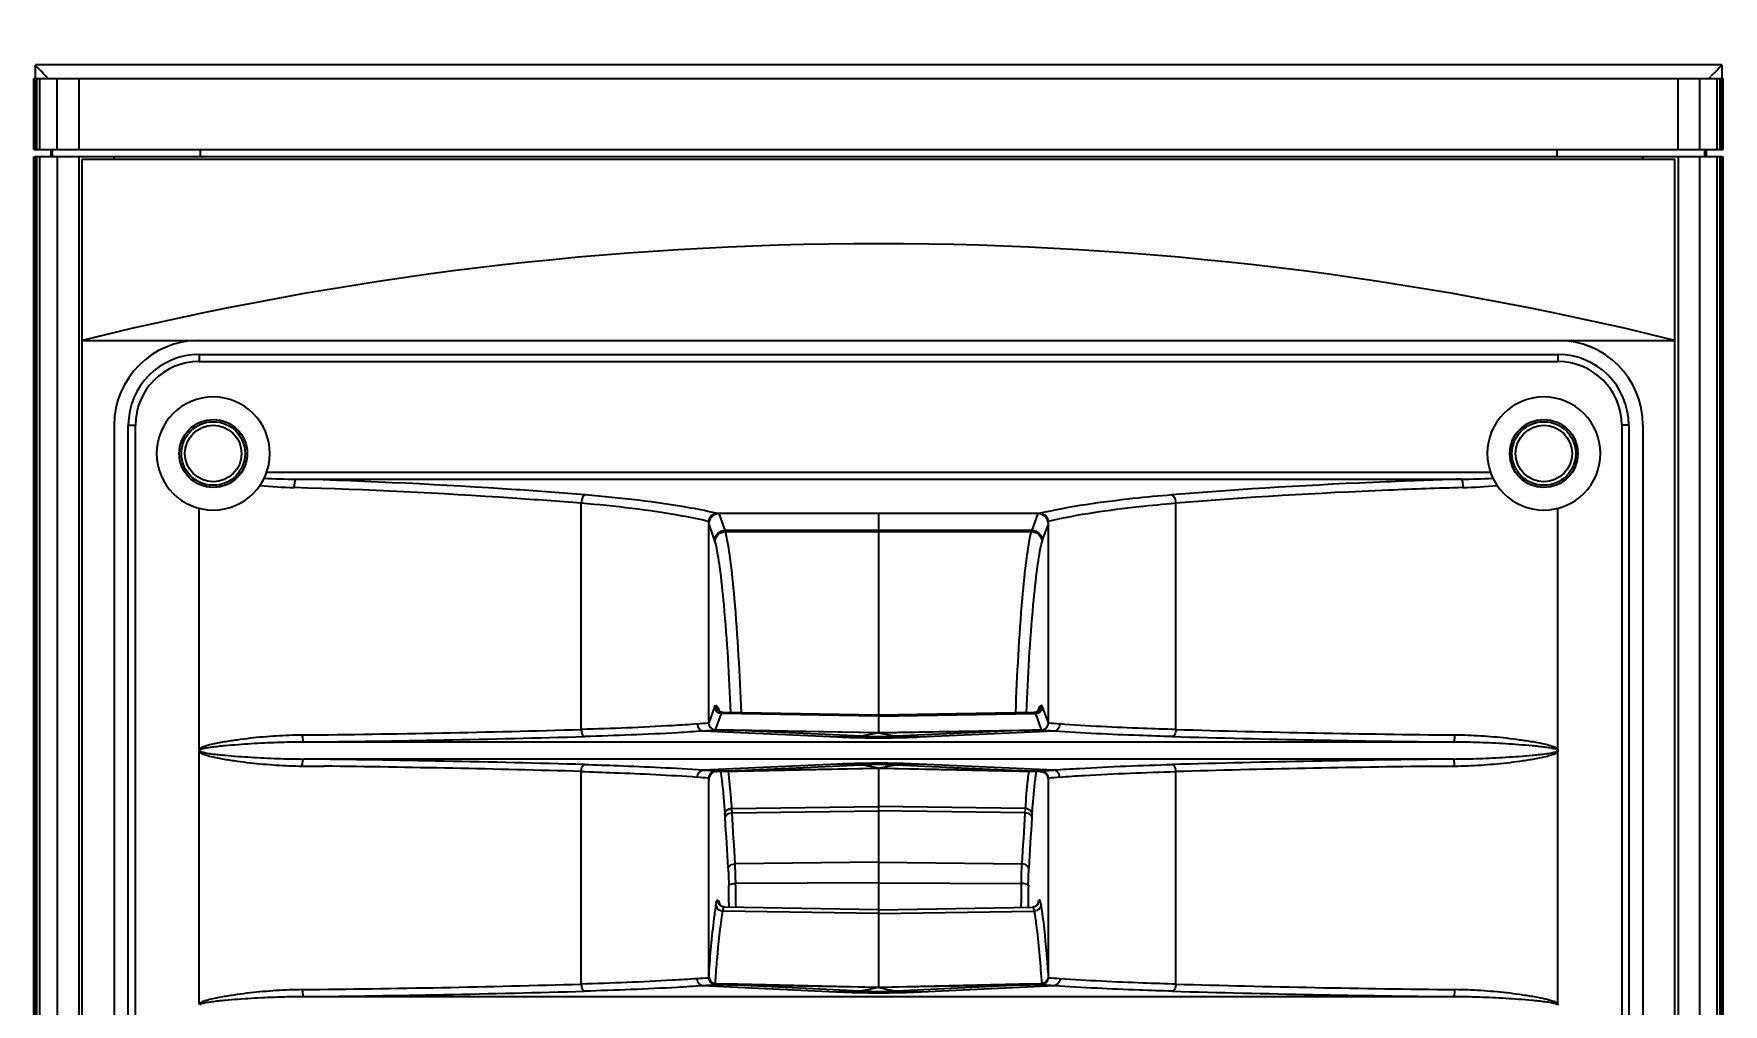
# Model space of a CAD drawing. Header units: millimetres. Extents: x 208114 to 212367, y 170574 to 176275.
# Drawn here: x 208771.5 to 208890.9, y 175372.8 to 175441.4 of the extents above; entities that cross this region are included whole.
import ezdxf

# ---------------------------------------------------------------- set-up
doc = ezdxf.new("R2010")
doc.units = ezdxf.units.MM
doc.header["$LTSCALE"] = 10
doc.header["$PDMODE"] = 3
doc.header["$PDSIZE"] = 10
doc.layers.add('3', color=3, linetype='Continuous')
doc.styles.add('ROMANS', font='romans.shx', dxfattribs={"width": 0.9, "bigfont": 'whgtxt.shx'})
doc.dimstyles.new('아름텍', dxfattribs={"dimscale": 5, "dimtxt": 3, "dimasz": 3, "dimexe": 1, "dimexo": 1, "dimtad": 1, "dimdec": 0, "dimdsep": 46, "dimtxsty": 'ROMANS', "dimcen": 0, "dimclrd": 254, "dimclre": 254, "dimclrt": 9, "dimadec": 0, "dimazin": 0, "dimtfac": 1, "dimtdec": 0, "dimtmove": 0, "dimatfit": 3, "dimfxl": 2, "dimarcsym": 0})

# ---------------------------------------------------------------- blocks, each defined once
blk = doc.blocks.new('*D2')
at = {"layer": '3', "color": 254, "lineweight": -2, "transparency": 16777216}
for p, q in [((208771.67, 175444.19), (208771.67, 175509.84)), ((208890.87, 175444.19), (208890.87, 175509.84)), ((208786.67, 175504.84), (208875.87, 175504.84))]:
    blk.add_line(p, q, dxfattribs=at)
at = {"layer": '3', "color": 254, "transparency": 16777216}
for points in [[(208786.67, 175507.34), (208786.67, 175502.34), (208771.67, 175504.84)], [(208875.87, 175507.34), (208875.87, 175502.34), (208890.87, 175504.84)]]:
    blk.add_solid(points, dxfattribs=at)
at = {"layer": 'Defpoints', "color": 0, "transparency": 16777216}
for p in [(208890.87, 175504.84), (208771.67, 175439.19), (208890.87, 175439.19)]:
    blk.add_point(p, dxfattribs=at)
at = {"layer": '3', "color": 9, "transparency": 16777216, "insert": (208831.27, 175515.47), "char_height": 15, "attachment_point": 5, "style": 'ROMANS'}
blk.add_mtext('119', dxfattribs=at)

msp = doc.modelspace()

# ---------------------------------------------------------------- linework, layer by layer
for p, q in [((208771.67, 175439.19), (208771.61, 175439.15)), ((208771.61, 175439.15), (208771.61, 175438.19)), ((208771.67, 175439.19), (208890.73, 175439.19)), ((208890.79, 175439.15), (208890.73, 175439.19)), ((208890.78, 175439.14), (208890.79, 175439.15)), ((208890.79, 175438.19), (208890.79, 175439.15)), ((208771.52, 175433.19), (208771.52, 175438.19)), ((208771.52, 175438.19), (208890.87, 175438.19)), ((208771.59, 175433.19), (208771.59, 175438.19)), ((208771.73, 175433.19), (208771.73, 175438.19)), ((208771.94, 175433.19), (208771.94, 175438.19)), ((208773.18, 175433.19), (208773.18, 175438.19)), ((208774.72, 175433.19), (208774.72, 175438.19)), ((208887.68, 175433.19), (208887.68, 175438.19)), ((208889.21, 175433.19), (208889.21, 175438.19)), ((208889.85, 175438.19), (208890, 175438.35)), ((208890.45, 175433.19), (208890.45, 175438.19)), ((208890.66, 175433.19), (208890.66, 175438.19)), ((208890.8, 175433.19), (208890.8, 175438.19)), ((208890.87, 175433.19), (208890.87, 175438.19)), ((208771.52, 175433.19), (208890.87, 175433.19)), ((208772.72, 175433.19), (208772.72, 175432.69)), ((208772.83, 175433.19), (208772.83, 175432.69)), ((208783.28, 175433.19), (208783.28, 175432.69)), ((208879.11, 175433.19), (208879.11, 175432.69)), ((208889.56, 175433.19), (208889.56, 175432.69)), ((208889.68, 175432.69), (208889.68, 175433.19)), ((208771.52, 174469.29), (208771.52, 175432.69)), ((208771.59, 174469.29), (208771.59, 175432.69)), ((208771.59, 175432.69), (208890.8, 175432.69)), ((208771.73, 174469.29), (208771.73, 175432.69)), ((208771.94, 174469.29), (208771.94, 175432.69)), ((208773.18, 175432.69), (208773.18, 174469.29)), ((208774.72, 174469.29), (208774.72, 175432.69)), ((208774.95, 175183.29), (208774.95, 175432.49)), ((208774.95, 175432.49), (208887.45, 175432.49)), ((208777.2, 175432.49), (208777.2, 175432.69)), ((208885.2, 175432.49), (208885.2, 175432.69)), ((208887.45, 175183.29), (208887.45, 175432.49)), ((208887.68, 175432.69), (208887.68, 174469.29)), ((208889.21, 174469.29), (208889.21, 175432.69)), ((208890.45, 174469.29), (208890.45, 175432.69)), ((208890.66, 174469.29), (208890.66, 175432.69)), ((208890.8, 174469.29), (208890.8, 175432.69)), ((208890.87, 174469.29), (208890.87, 175432.69)), ((208774.95, 175419.69), (208887.45, 175419.69)), ((208783.2, 175418.69), (208783.2, 175418.19)), ((208783.2, 175418.69), (208879.2, 175418.69)), ((208879.2, 175418.69), (208879.2, 175418.19)), ((208783.2, 175418.19), (208879.2, 175418.19)), ((208777.2, 175413.69), (208777.2, 175202.05)), ((208778.2, 175313.69), (208778.2, 175413.69)), ((208778.2, 175413.69), (208778.7, 175413.69)), ((208778.7, 175313.69), (208778.7, 175413.69)), ((208883.7, 175413.69), (208883.7, 175313.69)), ((208884.2, 175413.69), (208883.7, 175413.69)), ((208884.2, 175413.69), (208884.2, 175313.69)), ((208885.2, 175413.69), (208885.2, 175202.05)), ((208787.97, 175410.37), (208874.42, 175410.37)), ((208790.02, 175409.88), (208872.37, 175409.88)), ((208783.2, 175390.76), (208783.2, 175407.82)), ((208810.2, 175392.18), (208810.2, 175408.17)), ((208852.2, 175392.18), (208852.2, 175408.17)), ((208879.2, 175390.76), (208879.2, 175407.82)), ((208819.2, 175392.62), (208819.2, 175406.89)), ((208819.2, 175406.69), (208819.62, 175405.52)), ((208842.53, 175407.44), (208819.86, 175407.44)), ((208820.37, 175406.26), (208819.94, 175407.44)), ((208831.2, 175407.44), (208831.2, 175391.94)), ((208842.45, 175407.44), (208842.02, 175406.26)), ((208842.77, 175405.52), (208843.2, 175406.69)), ((208843.2, 175392.62), (208843.2, 175406.89)), ((208820.37, 175406.26), (208842.02, 175406.26)), ((208820.39, 175406.18), (208842, 175406.18)), ((208819.61, 175393.79), (208819.2, 175392.65)), ((208820.18, 175393.39), (208820.04, 175393.42)), ((208842.36, 175393.42), (208842.21, 175393.39)), ((208843.2, 175392.65), (208842.78, 175393.79)), ((208819.69, 175392.16), (208820.1, 175393.3)), ((208831.2, 175393.11), (208820.1, 175393.3)), ((208820.18, 175393.39), (208820.18, 175393.39)), ((208831.2, 175393.2), (208820.18, 175393.39)), ((208831.2, 175393.2), (208820.18, 175393.39)), ((208831.2, 175393.2), (208842.21, 175393.39)), ((208842.22, 175393.39), (208831.2, 175393.2)), ((208831.2, 175393.11), (208842.29, 175393.3)), ((208842.21, 175393.39), (208842.22, 175393.39)), ((208842.29, 175393.3), (208842.7, 175392.16)), ((208871.81, 175391.29), (208790.59, 175391.29)), ((208828.32, 175391.63), (208818.8, 175392.07)), ((208831.2, 175391.94), (208819.68, 175392.15)), ((208831.2, 175391.94), (208821.25, 175392.11)), ((208829.99, 175391.71), (208821.25, 175392.11)), ((208831.2, 175391.94), (208829.99, 175391.71)), ((208831.2, 175391.94), (208842.71, 175392.15)), ((208841.14, 175392.11), (208831.2, 175391.94)), ((208831.2, 175391.94), (208832.41, 175391.71)), ((208841.14, 175392.11), (208832.41, 175391.71)), ((208843.6, 175392.07), (208834.07, 175391.63)), ((208783.2, 175372.76), (208783.2, 175390.63)), ((208871.81, 175390.09), (208790.59, 175390.09)), ((208879.2, 175372.76), (208879.2, 175390.63)), ((208790.49, 175389.59), (208791.87, 175389.58)), ((208791.87, 175389.58), (208792.04, 175389.58)), ((208810.2, 175374.18), (208810.2, 175389.21)), ((208818.8, 175389.32), (208828.32, 175389.75)), ((208819.2, 175374.62), (208819.2, 175388.77)), ((208819.2, 175388.67), (208819.2, 175388.6)), ((208819.7, 175389.26), (208819.78, 175389.26)), ((208819.7, 175389.21), (208819.78, 175389.21)), ((208819.78, 175389.21), (208821.25, 175389.24)), ((208821.25, 175389.28), (208829.99, 175389.67)), ((208821.25, 175389.28), (208831.2, 175389.44)), ((208821.25, 175389.24), (208831.2, 175389.44)), ((208831.2, 175389.44), (208829.99, 175389.67)), ((208831.2, 175389.44), (208832.41, 175389.67)), ((208831.2, 175389.44), (208831.2, 175373.94)), ((208831.2, 175389.44), (208841.14, 175389.28)), ((208831.2, 175389.44), (208841.14, 175389.24)), ((208832.41, 175389.67), (208841.14, 175389.28)), ((208834.07, 175389.75), (208843.6, 175389.32)), ((208841.14, 175389.24), (208842.61, 175389.21)), ((208842.61, 175389.21), (208842.7, 175389.21)), ((208843.19, 175388.67), (208843.2, 175388.6)), ((208843.2, 175374.62), (208843.2, 175388.77)), ((208852.2, 175374.18), (208852.2, 175389.21)), ((208870.52, 175389.58), (208870.93, 175389.58)), ((208870.93, 175389.58), (208871.9, 175389.59)), ((208820.84, 175386.6), (208831.2, 175386.73)), ((208820.86, 175386.29), (208831.2, 175386.43)), ((208841.56, 175386.6), (208831.2, 175386.73)), ((208841.54, 175386.29), (208831.2, 175386.43)), ((208831.2, 175382.79), (208821.07, 175382.68)), ((208831.2, 175382.79), (208841.33, 175382.68)), ((208831.2, 175381.34), (208821.11, 175381.3)), ((208831.2, 175381.34), (208841.29, 175381.3)), ((208819.92, 175379.85), (208819.91, 175379.86)), ((208820, 175379.77), (208820, 175379.76)), ((208831.2, 175379.16), (208820.2, 175379.34)), ((208831.2, 175379.44), (208820.31, 175379.63)), ((208831.2, 175379.44), (208842.09, 175379.63)), ((208831.2, 175379.16), (208842.2, 175379.34)), ((208842.4, 175379.77), (208842.4, 175379.76)), ((208819.67, 175374.22), (208819.68, 175374.45)), ((208842.71, 175374.45), (208842.73, 175374.22)), ((208871.81, 175373.29), (208790.59, 175373.29)), ((208828.19, 175373.62), (208818.77, 175374.07)), ((208819.78, 175374.21), (208819.67, 175374.22)), ((208821.24, 175374.18), (208819.78, 175374.21)), ((208831.2, 175373.94), (208821.24, 175374.18)), ((208831.2, 175373.93), (208821.24, 175374.11)), ((208829.93, 175373.69), (208821.24, 175374.11)), ((208831.2, 175373.93), (208829.93, 175373.69)), ((208841.16, 175374.18), (208831.2, 175373.94)), ((208841.16, 175374.11), (208831.2, 175373.93)), ((208831.2, 175373.93), (208832.46, 175373.69)), ((208841.16, 175374.11), (208832.46, 175373.69)), ((208843.62, 175374.07), (208834.21, 175373.62)), ((208842.61, 175374.21), (208841.16, 175374.18)), ((208842.73, 175374.22), (208842.61, 175374.21))]:
    msp.add_line(p, q)
for points in [[(208820.04, 175393.42), (208819.94, 175393.48), (208819.9, 175393.52), (208819.9, 175393.52)], [(208842.47, 175393.45), (208842.48, 175393.48), (208842.5, 175393.52), (208842.5, 175393.52), (208842.46, 175393.48), (208842.36, 175393.42)], [(208783.2, 175390.76), (208783.2, 175390.74), (208783.2, 175390.72), (208783.21, 175390.71), (208783.22, 175390.69)], [(208783.22, 175390.69), (208783.21, 175390.68), (208783.2, 175390.66), (208783.2, 175390.65), (208783.2, 175390.63)], [(208879.2, 175390.76), (208879.2, 175390.74), (208879.19, 175390.72), (208879.18, 175390.71), (208879.17, 175390.69)], [(208879.17, 175390.69), (208879.18, 175390.68), (208879.19, 175390.66), (208879.2, 175390.65), (208879.2, 175390.63)], [(208820.31, 175379.63), (208820.27, 175379.64), (208820.19, 175379.65), (208820.11, 175379.68), (208820.04, 175379.72), (208819.99, 175379.77), (208819.95, 175379.81), (208819.92, 175379.85)], [(208842.36, 175379.72), (208842.29, 175379.68), (208842.21, 175379.65), (208842.13, 175379.64), (208842.09, 175379.63)], [(208842.48, 175379.86), (208842.47, 175379.85), (208842.45, 175379.81), (208842.41, 175379.77), (208842.36, 175379.72)], [(208842.43, 175379.78), (208842.43, 175379.79), (208842.44, 175379.8), (208842.42, 175379.78)], [(208879.2, 175372.76), (208879.2, 175372.74), (208879.19, 175372.72), (208879.18, 175372.71), (208879.17, 175372.69)]]:
    msp.add_lwpolyline(points)
for centre, radius in [((208784.2, 175411.69), 2.4), ((208784.2, 175411.69), 2.25), ((208878.2, 175411.69), 2.4), ((208878.2, 175411.69), 2.25), ((208784.2, 175411.69), 2), ((208878.2, 175411.69), 2)]:
    msp.add_circle(centre, radius)
for centre, radius, start, end in [((208544.74, 175216.02), 318.21, 44.2826, 44.5245), ((209116.11, 175217.53), 316.05, 135.477, 135.6769), ((208783.2, 175413.69), 6, 90, 180), ((208879.2, 175413.69), 6, 0, 90), ((208783.2, 175413.69), 5, 90, 180), ((208879.2, 175413.69), 5, 0, 90), ((208783.2, 175413.69), 4.5, 90, 180), ((208879.2, 175413.69), 4.5, 0, 90), ((208784.2, 175411.69), 4, 90, 270), ((208784.2, 175411.69), 4, 270, 90), ((208878.2, 175411.69), 4, 90, 270), ((208878.2, 175411.69), 4, 270, 90), ((208791.06, 175446.79), 37.53, 264.5568, 268.2502), ((208791.16, 175492.86), 82.99, 267.6738, 269.2151), ((208871.23, 175492.86), 82.99, 270.7849, 272.3262), ((208871.34, 175446.79), 37.53, 271.7498, 275.4432), ((208822.07, 175342.29), 50.41, 93.2707, 94.1757), ((208820.19, 175393.89), 0.498, 257.485, 268.9423), ((208842.21, 175393.89), 0.498, 271.0577, 282.4931), ((208840.32, 175342.29), 50.41, 85.8242, 86.7293), ((208780, 176428.19), 1036.45, 270.58018, 271.66971), ((208780.02, 176442.33), 1051.09, 270.57612, 271.65804), ((208822.45, 175341.22), 50.97, 92.9964, 94.1053), ((208831.03, 175350.98), 40.74, 91.4699, 93.8146), ((208831.36, 175350.98), 40.74, 86.1854, 88.5301), ((208839.95, 175341.22), 50.97, 85.8947, 87.0036), ((208883.48, 176498.88), 1107.65, 268.36958, 269.39626), ((208883.49, 176483.95), 1092.22, 268.3581, 269.39201), ((208778.92, 174282.5), 1107.65, 88.36958, 89.39626), ((208882.38, 174339.05), 1051.09, 90.57612, 91.65804), ((208779.18, 174310.5), 1079.16, 88.35296, 89.31731), ((208822.07, 175439.1), 50.41, 265.8242, 266.7293), ((208822.6, 175442.51), 53.33, 265.9087, 266.6097), ((208819.91, 175388.6), 0.709, 171.1682, 174.2529), ((208819.9, 175388.6), 0.699, 162.895, 171.1863), ((208822.25, 175436.66), 47.47, 266.6175, 266.9225), ((208819.79, 175388.54), 0.719, 90.5997, 100.7008), ((208831.03, 175430.4), 40.74, 266.1854, 268.5301), ((208831.36, 175430.4), 40.74, 271.4699, 273.8146), ((208840.24, 175434.94), 45.74, 272.9735, 273.1552), ((208842.6, 175388.53), 0.722, 82.2905, 89.3905), ((208840.13, 175436.84), 47.65, 273.1552, 273.3377), ((208839.81, 175442.25), 53.07, 273.3478, 274.0925), ((208842.5, 175388.6), 0.699, 8.5895, 16.6417), ((208842.49, 175388.6), 0.709, 5.7355, 8.6074), ((208840.32, 175439.1), 50.41, 273.2707, 274.1757), ((208882.17, 174362.17), 1027.47, 90.64955, 91.67161), ((208790.03, 175384.42), 30.88, 3.4848, 4.051), ((208550.42, 175368.44), 271.02, 3.0115, 3.7764), ((209097.8, 175369.28), 256.82, 176.2024, 177.0097), ((208872.36, 175384.42), 30.88, 175.949, 176.5152), ((208794.85, 175384.24), 25.57, 3.7955, 4.4233), ((208566.98, 175369.12), 253.94, 2.9906, 3.7974), ((209109.15, 175368.3), 267.7, 176.2233, 176.9887), ((208867.54, 175384.24), 25.57, 175.5767, 176.2045), ((208558.32, 175376.42), 262.34, 0.7017, 1.0364), ((208553.21, 175376.44), 267.94, 0.679, 1.0377), ((209109.36, 175376.44), 268.12, 178.9624, 179.3209), ((209104.07, 175376.42), 262.33, 178.9636, 179.2983), ((208817.27, 175379.01), 2.83, 15.5481, 15.8555), ((208845.12, 175379.01), 2.82, 164.1413, 164.451), ((208822.06, 175323.99), 50.7, 93.2373, 94.1634), ((208840.33, 175323.99), 50.7, 85.8366, 86.7627), ((208780, 176410.19), 1036.45, 270.58018, 271.66971), ((208780.02, 176424.33), 1051.09, 270.57612, 271.65804), ((208822.44, 175322.9), 51.29, 92.9658, 94.094), ((208830.92, 175330.72), 42.98, 91.3154, 93.6427), ((208831.47, 175330.72), 42.98, 86.3574, 88.6846), ((208839.96, 175322.9), 51.29, 85.906, 87.0342), ((208883.48, 176480.88), 1107.65, 268.36958, 269.39626), ((208883.49, 176465.95), 1092.22, 268.3581, 269.39201)]:
    msp.add_arc(centre, radius, start, end)
for centre, major_axis, ratio, start_param, end_param in [((208831.2, 175191.52), (235, 0), 1, 1.329088, 1.812505), ((208819.95, 175406.68), (-0.26, 0.718), 0.982516, -0.342487, 1.216997), ((208842.45, 175406.68), (0.26, 0.718), 0.982516, -1.216997, 0.342487), ((208819.7, 175392.65), (0.174, 0.478), 0.982634, -4.357344, -2.815305), ((208842.7, 175392.65), (-0.174, 0.478), 0.982634, -3.46788, -1.925842), ((208823.82, 175291.99), (157.11, -7.14), 0.635842, 1.616029, 1.625382), ((208838.58, 175291.99), (157.11, 7.14), 0.635842, 1.516211, 1.525564), ((208823.82, 175489.39), (157.11, 7.14), 0.635842, -1.625382, -1.616029), ((208838.58, 175489.39), (157.11, -7.14), 0.635842, -1.525564, -1.516211), ((208823.53, 175273.99), (152.91, -7.28), 0.653225, 1.616905, 1.626412), ((208838.86, 175273.99), (152.91, 7.28), 0.653225, 1.515181, 1.524688)]:
    msp.add_ellipse(centre, major_axis=major_axis, ratio=ratio, start_param=start_param, end_param=end_param)
for points, knots in [([(208790.02, 175409.88), (208789.97, 175409.83), (208789.94, 175409.6), (208789.92, 175409.41), (208789.91, 175409.28)], [0, 0, 0, 0, 0.353666, 1, 1, 1, 1]), ([(208810.2, 175408.17), (208808.58, 175408.3), (208801.83, 175408.81), (208795.06, 175409.13), (208789.91, 175409.28)], [0, 0, 0, 0, 0.239412, 1, 1, 1, 1]), ([(208810.48, 175408.76), (208808.85, 175408.9), (208802.04, 175409.41), (208795.21, 175409.73), (208790.02, 175409.88)], [0, 0, 0, 0, 0.23941, 1, 1, 1, 1]), ([(208872.37, 175409.88), (208870.6, 175409.82), (208863.78, 175409.58), (208856.96, 175409.18), (208851.92, 175408.76)], [0, 0, 0, 0, 0.259194, 1, 1, 1, 1]), ([(208872.48, 175409.28), (208870.73, 175409.23), (208863.96, 175408.99), (208857.2, 175408.59), (208852.2, 175408.17)], [0, 0, 0, 0, 0.259194, 1, 1, 1, 1]), ([(208872.37, 175409.88), (208872.43, 175409.83), (208872.45, 175409.6), (208872.48, 175409.41), (208872.48, 175409.28)], [0, 0, 0, 0, 0.353666, 1, 1, 1, 1]), ([(208810.48, 175408.76), (208810.44, 175408.75), (208810.25, 175408.6), (208810.21, 175408.35), (208810.2, 175408.17)], [0, 0, 0, 0, 0.176756, 1, 1, 1, 1]), ([(208819.2, 175406.89), (208818.58, 175407.03), (208815.6, 175407.63), (208812.58, 175407.97), (208810.2, 175408.17)], [0, 0, 0, 0, 0.209765, 1, 1, 1, 1]), ([(208819.86, 175407.44), (208819.22, 175407.59), (208816.12, 175408.21), (208812.97, 175408.55), (208810.48, 175408.76)], [0, 0, 0, 0, 0.208242, 1, 1, 1, 1]), ([(208851.92, 175408.76), (208851.01, 175408.69), (208847.86, 175408.38), (208844.72, 175407.95), (208842.53, 175407.44)], [0, 0, 0, 0, 0.288568, 1, 1, 1, 1]), ([(208852.2, 175408.17), (208851.33, 175408.09), (208848.31, 175407.8), (208845.3, 175407.38), (208843.2, 175406.89)], [0, 0, 0, 0, 0.287207, 1, 1, 1, 1]), ([(208851.92, 175408.76), (208851.95, 175408.75), (208852.14, 175408.6), (208852.19, 175408.35), (208852.2, 175408.17)], [0, 0, 0, 0, 0.176756, 1, 1, 1, 1]), ([(208819.86, 175407.44), (208819.7, 175407.44), (208819.37, 175407.36), (208819.2, 175407.04), (208819.2, 175406.89)], [0, 0, 0, 0, 0.504227, 1, 1, 1, 1]), ([(208843.2, 175406.89), (208843.2, 175407.04), (208843.02, 175407.36), (208842.69, 175407.44), (208842.53, 175407.44)], [0, 0, 0, 0, 0.495773, 1, 1, 1, 1]), ([(208819.62, 175405.52), (208819.62, 175405.71), (208819.79, 175406.1), (208820.18, 175406.25), (208820.37, 175406.26)], [0, 0, 0, 0, 0.497641, 1, 1, 1, 1]), ([(208819.62, 175405.52), (208819.63, 175405.51), (208819.63, 175405.48), (208819.64, 175405.46), (208819.64, 175405.44)], [0, 0, 0, 0, 0.416874, 1, 1, 1, 1]), ([(208819.64, 175405.45), (208819.65, 175405.63), (208819.81, 175406.02), (208820.2, 175406.17), (208820.39, 175406.17)], [0, 0, 0, 0, 0.494786, 1, 1, 1, 1]), ([(208819.64, 175405.45), (208819.79, 175404.86), (208820.02, 175403.37), (208820.45, 175399.36), (208820.63, 175395.93), (208820.74, 175393.39)], [0, 0, 0, 0, 0.150019, 0.371654, 1, 1, 1, 1]), ([(208820.39, 175406.18), (208820.39, 175406.19), (208820.38, 175406.22), (208820.37, 175406.24), (208820.37, 175406.26)], [0, 0, 0, 0, 0.540928, 1, 1, 1, 1]), ([(208821.51, 175393.37), (208821.4, 175396.07), (208821.21, 175399.71), (208820.78, 175403.98), (208820.54, 175405.55), (208820.39, 175406.18)], [0, 0, 0, 0, 0.629128, 0.850739, 1, 1, 1, 1]), ([(208840.89, 175393.37), (208841, 175396.07), (208841.18, 175399.71), (208841.61, 175403.98), (208841.85, 175405.55), (208842, 175406.18)], [0, 0, 0, 0, 0.629129, 0.850739, 1, 1, 1, 1]), ([(208841.65, 175393.39), (208841.76, 175395.93), (208841.95, 175399.36), (208842.37, 175403.37), (208842.6, 175404.86), (208842.75, 175405.45)], [0, 0, 0, 0, 0.628346, 0.849981, 1, 1, 1, 1]), ([(208842, 175406.18), (208842.01, 175406.19), (208842.01, 175406.22), (208842.02, 175406.24), (208842.02, 175406.26)], [0, 0, 0, 0, 0.540923, 1, 1, 1, 1]), ([(208842, 175406.17), (208842.19, 175406.17), (208842.58, 175406.02), (208842.75, 175405.63), (208842.75, 175405.45)], [0, 0, 0, 0, 0.505215, 1, 1, 1, 1]), ([(208842.02, 175406.26), (208842.21, 175406.25), (208842.61, 175406.1), (208842.77, 175405.71), (208842.77, 175405.52)], [0, 0, 0, 0, 0.502359, 1, 1, 1, 1]), ([(208842.75, 175405.45), (208842.76, 175405.46), (208842.76, 175405.48), (208842.77, 175405.5), (208842.77, 175405.51)], [0, 0, 0, 0, 0.598819, 1, 1, 1, 1]), ([(208819.61, 175393.79), (208819.62, 175393.81), (208819.63, 175393.84), (208819.66, 175393.89), (208819.69, 175393.89)], [0, 0, 0, 0, 0.373762, 1, 1, 1, 1]), ([(208820.1, 175393.3), (208819.98, 175393.31), (208819.72, 175393.41), (208819.62, 175393.67), (208819.61, 175393.79)], [0, 0, 0, 0, 0.502233, 1, 1, 1, 1]), ([(208819.69, 175393.89), (208819.74, 175393.89), (208819.87, 175393.74), (208819.91, 175393.59), (208819.95, 175393.48)], [0, 0, 0, 0, 0.33069, 1, 1, 1, 1]), ([(208842.78, 175393.79), (208842.78, 175393.67), (208842.67, 175393.41), (208842.42, 175393.31), (208842.29, 175393.3)], [0, 0, 0, 0, 0.49753, 1, 1, 1, 1]), ([(208842.71, 175393.89), (208842.65, 175393.89), (208842.52, 175393.74), (208842.48, 175393.59), (208842.45, 175393.48)], [0, 0, 0, 0, 0.330686, 1, 1, 1, 1]), ([(208842.78, 175393.79), (208842.77, 175393.81), (208842.76, 175393.84), (208842.73, 175393.89), (208842.71, 175393.89)], [0, 0, 0, 0, 0.373761, 1, 1, 1, 1]), ([(208818.4, 175392.57), (208817.82, 175392.52), (208815.08, 175392.35), (208812.35, 175392.24), (208810.2, 175392.18)], [0, 0, 0, 0, 0.215048, 1, 1, 1, 1]), ([(208818.4, 175392.57), (208818.4, 175392.5), (208818.44, 175392.28), (208818.64, 175392.07), (208818.8, 175392.07)], [0, 0, 0, 0, 0.284602, 1, 1, 1, 1]), ([(208819.2, 175392.62), (208819.2, 175392.48), (208819.36, 175392.21), (208819.64, 175392.13), (208819.78, 175392.13)], [0, 0, 0, 0, 0.495626, 1, 1, 1, 1]), ([(208820.1, 175393.3), (208820.11, 175393.33), (208820.13, 175393.36), (208820.16, 175393.39), (208820.18, 175393.39)], [0, 0, 0, 0, 0.641382, 1, 1, 1, 1]), ([(208842.22, 175393.39), (208842.23, 175393.39), (208842.27, 175393.36), (208842.28, 175393.33), (208842.29, 175393.3)], [0, 0, 0, 0, 0.358618, 1, 1, 1, 1]), ([(208842.61, 175392.13), (208842.75, 175392.13), (208843.03, 175392.21), (208843.2, 175392.48), (208843.2, 175392.62)], [0, 0, 0, 0, 0.504374, 1, 1, 1, 1]), ([(208843.99, 175392.57), (208843.99, 175392.5), (208843.96, 175392.28), (208843.76, 175392.07), (208843.6, 175392.07)], [0, 0, 0, 0, 0.284602, 1, 1, 1, 1]), ([(208852.2, 175392.18), (208851.42, 175392.2), (208848.69, 175392.29), (208845.95, 175392.42), (208843.99, 175392.57)], [0, 0, 0, 0, 0.282163, 1, 1, 1, 1]), ([(208790.49, 175391.79), (208789.88, 175391.78), (208788.65, 175391.73), (208787.11, 175391.6), (208785.88, 175391.44), (208784.97, 175391.3), (208784.19, 175391.16), (208783.61, 175390.99), (208783.28, 175390.89), (208783.2, 175390.76)], [0, 0, 0, 0, 0.248558, 0.498235, 0.623444, 0.748862, 0.874458, 0.937255, 1, 1, 1, 1]), ([(208790.59, 175391.29), (208789.97, 175391.29), (208788.74, 175391.26), (208787.19, 175391.19), (208785.96, 175391.1), (208785.19, 175391.04), (208784.57, 175390.98), (208784.11, 175390.92), (208783.71, 175390.87), (208783.44, 175390.8), (208783.23, 175390.77), (208783.22, 175390.69)], [0, 0, 0, 0, 0.249539, 0.499414, 0.624462, 0.749572, 0.81215, 0.874752, 0.937484, 0.968756, 1, 1, 1, 1]), ([(208790.49, 175391.79), (208790.49, 175391.68), (208790.52, 175391.53), (208790.53, 175391.31), (208790.59, 175391.29)], [0, 0, 0, 0, 0.671695, 1, 1, 1, 1]), ([(208810.2, 175392.18), (208810.2, 175392.12), (208810.22, 175391.94), (208810.31, 175391.69), (208810.43, 175391.68)], [0, 0, 0, 0, 0.329682, 1, 1, 1, 1]), ([(208818.8, 175392.07), (208818.2, 175392.02), (208815.41, 175391.85), (208812.62, 175391.74), (208810.43, 175391.68)], [0, 0, 0, 0, 0.215042, 1, 1, 1, 1]), ([(208834.07, 175391.63), (208833.63, 175391.61), (208831.71, 175391.55), (208829.79, 175391.57), (208828.32, 175391.63)], [0, 0, 0, 0, 0.233225, 1, 1, 1, 1]), ([(208832.41, 175391.71), (208832.25, 175391.7), (208831.44, 175391.65), (208830.63, 175391.65), (208829.99, 175391.71)], [0, 0, 0, 0, 0.196813, 1, 1, 1, 1]), ([(208851.96, 175391.68), (208851.18, 175391.7), (208848.38, 175391.79), (208845.6, 175391.92), (208843.6, 175392.07)], [0, 0, 0, 0, 0.282167, 1, 1, 1, 1]), ([(208852.2, 175392.18), (208852.2, 175392.12), (208852.18, 175391.94), (208852.09, 175391.69), (208851.96, 175391.68)], [0, 0, 0, 0, 0.329682, 1, 1, 1, 1]), ([(208871.9, 175391.79), (208871.9, 175391.68), (208871.88, 175391.53), (208871.86, 175391.31), (208871.81, 175391.29)], [0, 0, 0, 0, 0.671695, 1, 1, 1, 1]), ([(208879.17, 175390.69), (208879.17, 175390.77), (208878.95, 175390.8), (208878.68, 175390.88), (208878.28, 175390.92), (208877.83, 175390.98), (208877.21, 175391.04), (208876.44, 175391.1), (208875.2, 175391.19), (208873.66, 175391.26), (208872.42, 175391.29), (208871.81, 175391.29)], [0, 0, 0, 0, 0.031762, 0.062042, 0.124952, 0.187581, 0.250181, 0.375332, 0.500421, 0.750379, 1, 1, 1, 1]), ([(208879.2, 175390.76), (208879.11, 175390.89), (208878.78, 175390.99), (208878.2, 175391.16), (208877.43, 175391.3), (208876.51, 175391.44), (208875.28, 175391.6), (208873.75, 175391.73), (208872.52, 175391.78), (208871.9, 175391.79)], [0, 0, 0, 0, 0.062418, 0.125312, 0.250942, 0.376393, 0.501634, 0.751377, 1, 1, 1, 1]), ([(208783.2, 175390.63), (208783.28, 175390.5), (208783.61, 175390.4), (208784.19, 175390.22), (208784.96, 175390.08), (208785.88, 175389.94), (208787.11, 175389.79), (208788.65, 175389.65), (208789.88, 175389.6), (208790.49, 175389.59)], [0, 0, 0, 0, 0.062418, 0.12531, 0.250941, 0.376392, 0.501633, 0.751377, 1, 1, 1, 1]), ([(208783.22, 175390.69), (208783.22, 175390.61), (208783.45, 175390.59), (208783.71, 175390.51), (208784.11, 175390.46), (208784.57, 175390.4), (208785.19, 175390.34), (208785.96, 175390.28), (208787.19, 175390.2), (208788.73, 175390.12), (208789.97, 175390.1), (208790.59, 175390.09)], [0, 0, 0, 0, 0.031577, 0.062363, 0.1251, 0.187724, 0.25031, 0.37544, 0.500507, 0.750422, 1, 1, 1, 1]), ([(208790.49, 175389.59), (208790.49, 175389.71), (208790.52, 175389.85), (208790.53, 175390.08), (208790.59, 175390.09)], [0, 0, 0, 0, 0.671695, 1, 1, 1, 1]), ([(208871.81, 175390.09), (208872.42, 175390.1), (208873.66, 175390.12), (208875.2, 175390.2), (208876.44, 175390.28), (208877.21, 175390.34), (208877.83, 175390.4), (208878.28, 175390.46), (208878.68, 175390.51), (208878.94, 175390.59), (208879.18, 175390.61), (208879.17, 175390.69)], [0, 0, 0, 0, 0.249619, 0.499575, 0.624663, 0.749814, 0.812411, 0.875025, 0.937829, 0.968235, 1, 1, 1, 1]), ([(208871.9, 175389.59), (208871.9, 175389.71), (208871.88, 175389.85), (208871.86, 175390.08), (208871.81, 175390.09)], [0, 0, 0, 0, 0.671695, 1, 1, 1, 1]), ([(208871.9, 175389.59), (208872.52, 175389.6), (208873.75, 175389.65), (208875.28, 175389.79), (208876.51, 175389.94), (208877.43, 175390.08), (208878.2, 175390.22), (208878.78, 175390.4), (208879.11, 175390.5), (208879.2, 175390.63)], [0, 0, 0, 0, 0.248626, 0.498371, 0.623614, 0.749066, 0.874696, 0.937598, 1, 1, 1, 1]), ([(208810.2, 175389.21), (208810.2, 175389.27), (208810.22, 175389.44), (208810.31, 175389.69), (208810.43, 175389.71)], [0, 0, 0, 0, 0.329682, 1, 1, 1, 1]), ([(208810.2, 175389.21), (208810.97, 175389.18), (208813.71, 175389.09), (208816.44, 175388.96), (208818.4, 175388.82)], [0, 0, 0, 0, 0.282163, 1, 1, 1, 1]), ([(208810.43, 175389.71), (208811.22, 175389.68), (208814.01, 175389.59), (208816.8, 175389.46), (208818.8, 175389.32)], [0, 0, 0, 0, 0.282167, 1, 1, 1, 1]), ([(208818.4, 175388.82), (208818.4, 175388.88), (208818.44, 175389.1), (208818.64, 175389.31), (208818.8, 175389.32)], [0, 0, 0, 0, 0.284602, 1, 1, 1, 1]), ([(208820.04, 175389.22), (208820.07, 175389), (208820.2, 175388), (208820.28, 175387), (208820.35, 175386.21)], [0, 0, 0, 0, 0.214349, 1, 1, 1, 1]), ([(208820.84, 175386.6), (208820.82, 175386.84), (208820.75, 175387.72), (208820.66, 175388.6), (208820.59, 175389.23)], [0, 0, 0, 0, 0.277657, 1, 1, 1, 1]), ([(208828.32, 175389.75), (208828.77, 175389.77), (208830.68, 175389.83), (208832.6, 175389.82), (208834.07, 175389.75)], [0, 0, 0, 0, 0.233225, 1, 1, 1, 1]), ([(208829.99, 175389.67), (208830.14, 175389.69), (208830.95, 175389.73), (208831.76, 175389.73), (208832.41, 175389.67)], [0, 0, 0, 0, 0.196813, 1, 1, 1, 1]), ([(208841.81, 175389.23), (208841.78, 175389.04), (208841.68, 175388.16), (208841.61, 175387.28), (208841.55, 175386.6)], [0, 0, 0, 0, 0.221712, 1, 1, 1, 1]), ([(208842.05, 175386.21), (208842.07, 175386.5), (208842.15, 175387.5), (208842.25, 175388.5), (208842.35, 175389.22)], [0, 0, 0, 0, 0.28477, 1, 1, 1, 1]), ([(208843.6, 175389.32), (208844.19, 175389.36), (208846.98, 175389.54), (208849.77, 175389.64), (208851.96, 175389.71)], [0, 0, 0, 0, 0.215042, 1, 1, 1, 1]), ([(208843.99, 175388.82), (208843.99, 175388.88), (208843.96, 175389.1), (208843.76, 175389.31), (208843.6, 175389.32)], [0, 0, 0, 0, 0.284602, 1, 1, 1, 1]), ([(208843.99, 175388.82), (208844.58, 175388.86), (208847.31, 175389.04), (208850.05, 175389.14), (208852.2, 175389.21)], [0, 0, 0, 0, 0.215047, 1, 1, 1, 1]), ([(208852.2, 175389.21), (208852.2, 175389.27), (208852.18, 175389.44), (208852.09, 175389.69), (208851.96, 175389.71)], [0, 0, 0, 0, 0.329682, 1, 1, 1, 1]), ([(208820.35, 175386.21), (208820.35, 175386.37), (208820.56, 175386.56), (208820.77, 175386.6), (208820.84, 175386.6)], [0, 0, 0, 0, 0.712728, 1, 1, 1, 1]), ([(208820.37, 175385.94), (208820.37, 175385.98), (208820.44, 175386.19), (208820.69, 175386.29), (208820.85, 175386.29)], [0, 0, 0, 0, 0.217428, 1, 1, 1, 1]), ([(208842.03, 175385.94), (208842.03, 175385.98), (208841.95, 175386.19), (208841.7, 175386.29), (208841.54, 175386.29)], [0, 0, 0, 0, 0.217397, 1, 1, 1, 1]), ([(208842.05, 175386.21), (208842.04, 175386.37), (208841.83, 175386.56), (208841.62, 175386.6), (208841.55, 175386.6)], [0, 0, 0, 0, 0.712656, 1, 1, 1, 1]), ([(208820.58, 175382.37), (208820.58, 175382.41), (208820.67, 175382.6), (208820.91, 175382.67), (208821.07, 175382.68)], [0, 0, 0, 0, 0.202659, 1, 1, 1, 1]), ([(208821.11, 175381.3), (208821.11, 175381.42), (208821.1, 175381.88), (208821.08, 175382.34), (208821.07, 175382.68)], [0, 0, 0, 0, 0.268702, 1, 1, 1, 1]), ([(208841.29, 175381.3), (208841.29, 175381.42), (208841.3, 175381.88), (208841.31, 175382.34), (208841.33, 175382.68)], [0, 0, 0, 0, 0.268702, 1, 1, 1, 1]), ([(208841.82, 175382.37), (208841.81, 175382.41), (208841.73, 175382.61), (208841.49, 175382.67), (208841.32, 175382.68)], [0, 0, 0, 0, 0.202625, 1, 1, 1, 1]), ([(208820.58, 175382.37), (208820.58, 175382.27), (208820.6, 175381.87), (208820.61, 175381.47), (208820.62, 175381.16)], [0, 0, 0, 0, 0.228632, 1, 1, 1, 1]), ([(208841.78, 175381.16), (208841.78, 175381.27), (208841.79, 175381.67), (208841.8, 175382.07), (208841.82, 175382.37)], [0, 0, 0, 0, 0.268697, 1, 1, 1, 1]), ([(208820.62, 175381.16), (208820.63, 175381.22), (208820.85, 175381.28), (208820.99, 175381.29), (208821.11, 175381.3)], [0, 0, 0, 0, 0.344912, 1, 1, 1, 1]), ([(208841.78, 175381.16), (208841.76, 175381.22), (208841.55, 175381.28), (208841.4, 175381.29), (208841.29, 175381.3)], [0, 0, 0, 0, 0.34494, 1, 1, 1, 1]), ([(208819.71, 175379.8), (208819.66, 175379.48), (208819.43, 175377.84), (208819.29, 175376.19), (208819.2, 175374.87)], [0, 0, 0, 0, 0.197667, 1, 1, 1, 1]), ([(208819.68, 175374.45), (208819.72, 175374.94), (208819.85, 175376.58), (208820.01, 175378.21), (208820.2, 175379.34)], [0, 0, 0, 0, 0.30081, 1, 1, 1, 1]), ([(208819.71, 175379.8), (208819.72, 175379.86), (208819.73, 175379.96), (208819.77, 175380.05), (208819.78, 175380.14), (208819.84, 175380.12), (208819.85, 175380.11)], [0, 0, 0, 0, 0.466244, 0.706512, 0.85474, 1, 1, 1, 1]), ([(208819.71, 175379.8), (208819.71, 175379.69), (208819.83, 175379.44), (208820.07, 175379.35), (208820.2, 175379.34)], [0, 0, 0, 0, 0.48736, 1, 1, 1, 1]), ([(208819.85, 175380.11), (208819.86, 175380.09), (208819.93, 175379.99), (208819.97, 175379.87), (208819.99, 175379.78)], [0, 0, 0, 0, 0.170841, 1, 1, 1, 1]), ([(208820.2, 175379.34), (208820.21, 175379.41), (208820.23, 175379.5), (208820.28, 175379.63), (208820.31, 175379.63)], [0, 0, 0, 0, 0.710658, 1, 1, 1, 1]), ([(208842.09, 175379.63), (208842.12, 175379.63), (208842.16, 175379.5), (208842.18, 175379.41), (208842.2, 175379.34)], [0, 0, 0, 0, 0.289367, 1, 1, 1, 1]), ([(208842.69, 175379.8), (208842.68, 175379.69), (208842.57, 175379.44), (208842.32, 175379.35), (208842.2, 175379.34)], [0, 0, 0, 0, 0.48736, 1, 1, 1, 1]), ([(208842.2, 175379.34), (208842.25, 175379.02), (208842.48, 175377.4), (208842.61, 175375.76), (208842.71, 175374.45)], [0, 0, 0, 0, 0.197446, 1, 1, 1, 1]), ([(208842.54, 175380.11), (208842.53, 175380.09), (208842.46, 175379.99), (208842.43, 175379.88), (208842.4, 175379.78)], [0, 0, 0, 0, 0.170857, 1, 1, 1, 1]), ([(208842.69, 175379.8), (208842.68, 175379.86), (208842.66, 175379.96), (208842.63, 175380.05), (208842.61, 175380.14), (208842.55, 175380.12), (208842.54, 175380.11)], [0, 0, 0, 0, 0.46624, 0.706511, 0.85474, 1, 1, 1, 1]), ([(208843.2, 175374.87), (208843.16, 175375.36), (208843.03, 175377.01), (208842.87, 175378.66), (208842.69, 175379.8)], [0, 0, 0, 0, 0.300581, 1, 1, 1, 1]), ([(208818.38, 175374.56), (208817.79, 175374.52), (208815.07, 175374.35), (208812.34, 175374.24), (208810.2, 175374.18)], [0, 0, 0, 0, 0.215226, 1, 1, 1, 1]), ([(208818.38, 175374.56), (208818.38, 175374.5), (208818.41, 175374.28), (208818.62, 175374.07), (208818.77, 175374.07)], [0, 0, 0, 0, 0.284723, 1, 1, 1, 1]), ([(208819.2, 175374.62), (208819.2, 175374.48), (208819.36, 175374.2), (208819.64, 175374.13), (208819.78, 175374.13)], [0, 0, 0, 0, 0.49563, 1, 1, 1, 1]), ([(208842.61, 175374.13), (208842.75, 175374.13), (208843.04, 175374.2), (208843.2, 175374.48), (208843.2, 175374.62)], [0, 0, 0, 0, 0.50437, 1, 1, 1, 1]), ([(208844.01, 175374.56), (208844.01, 175374.5), (208843.98, 175374.28), (208843.78, 175374.07), (208843.62, 175374.07)], [0, 0, 0, 0, 0.284723, 1, 1, 1, 1]), ([(208852.2, 175374.18), (208851.43, 175374.2), (208848.7, 175374.29), (208845.97, 175374.42), (208844.01, 175374.56)], [0, 0, 0, 0, 0.282005, 1, 1, 1, 1]), ([(208790.49, 175373.79), (208789.88, 175373.78), (208788.65, 175373.73), (208787.11, 175373.6), (208785.88, 175373.44), (208784.97, 175373.3), (208784.19, 175373.16), (208783.61, 175372.99), (208783.28, 175372.89), (208783.2, 175372.76)], [0, 0, 0, 0, 0.248558, 0.498235, 0.623444, 0.748862, 0.874458, 0.937255, 1, 1, 1, 1]), ([(208790.59, 175373.29), (208789.97, 175373.29), (208788.74, 175373.26), (208787.19, 175373.19), (208785.96, 175373.1), (208785.19, 175373.04), (208784.57, 175372.98), (208784.11, 175372.92), (208783.71, 175372.87), (208783.44, 175372.8), (208783.23, 175372.77), (208783.22, 175372.69)], [0, 0, 0, 0, 0.249539, 0.499414, 0.624462, 0.749572, 0.81215, 0.874752, 0.937484, 0.968756, 1, 1, 1, 1]), ([(208790.49, 175373.79), (208790.49, 175373.68), (208790.52, 175373.53), (208790.53, 175373.31), (208790.59, 175373.29)], [0, 0, 0, 0, 0.671695, 1, 1, 1, 1]), ([(208810.2, 175374.18), (208810.2, 175374.12), (208810.22, 175373.94), (208810.31, 175373.69), (208810.43, 175373.68)], [0, 0, 0, 0, 0.329682, 1, 1, 1, 1]), ([(208818.77, 175374.07), (208818.18, 175374.02), (208815.4, 175373.85), (208812.62, 175373.74), (208810.43, 175373.68)], [0, 0, 0, 0, 0.21522, 1, 1, 1, 1]), ([(208834.21, 175373.62), (208833.74, 175373.59), (208831.74, 175373.53), (208829.73, 175373.54), (208828.19, 175373.62)], [0, 0, 0, 0, 0.231924, 1, 1, 1, 1]), ([(208832.46, 175373.69), (208832.3, 175373.68), (208831.46, 175373.63), (208830.61, 175373.63), (208829.93, 175373.69)], [0, 0, 0, 0, 0.193326, 1, 1, 1, 1]), ([(208851.96, 175373.68), (208851.18, 175373.7), (208848.4, 175373.79), (208845.61, 175373.92), (208843.62, 175374.07)], [0, 0, 0, 0, 0.282009, 1, 1, 1, 1]), ([(208852.2, 175374.18), (208852.2, 175374.12), (208852.18, 175373.94), (208852.09, 175373.69), (208851.96, 175373.68)], [0, 0, 0, 0, 0.329682, 1, 1, 1, 1]), ([(208871.9, 175373.79), (208871.9, 175373.68), (208871.88, 175373.53), (208871.86, 175373.31), (208871.81, 175373.29)], [0, 0, 0, 0, 0.671695, 1, 1, 1, 1]), ([(208879.17, 175372.69), (208879.17, 175372.77), (208878.95, 175372.8), (208878.68, 175372.88), (208878.28, 175372.92), (208877.83, 175372.98), (208877.21, 175373.04), (208876.44, 175373.1), (208875.2, 175373.19), (208873.66, 175373.26), (208872.42, 175373.29), (208871.81, 175373.29)], [0, 0, 0, 0, 0.031762, 0.062042, 0.124952, 0.187581, 0.250181, 0.375332, 0.500421, 0.750379, 1, 1, 1, 1]), ([(208879.2, 175372.76), (208879.11, 175372.89), (208878.78, 175372.99), (208878.2, 175373.16), (208877.43, 175373.3), (208876.51, 175373.44), (208875.28, 175373.6), (208873.75, 175373.73), (208872.52, 175373.78), (208871.9, 175373.79)], [0, 0, 0, 0, 0.062418, 0.125312, 0.250942, 0.376393, 0.501634, 0.751377, 1, 1, 1, 1])]:
    msp.add_open_spline(points, degree=3, knots=knots)
for points in [[(208819.69, 175393.89), (208819.69, 175393.68), (208819.87, 175393.45), (208820.08, 175393.41)], [(208842.71, 175393.89), (208842.71, 175393.68), (208842.52, 175393.45), (208842.32, 175393.41)], [(208819.24, 175388.94), (208819.21, 175388.89), (208819.2, 175388.83), (208819.2, 175388.77)], [(208819.36, 175389.04), (208819.3, 175388.97), (208819.25, 175388.89), (208819.23, 175388.8)], [(208819.44, 175389.16), (208819.35, 175389.11), (208819.28, 175389.03), (208819.24, 175388.94)], [(208819.48, 175389.14), (208819.44, 175389.12), (208819.39, 175389.08), (208819.36, 175389.04)], [(208819.66, 175389.24), (208819.58, 175389.23), (208819.51, 175389.2), (208819.44, 175389.16)], [(208819.7, 175389.21), (208819.62, 175389.21), (208819.55, 175389.18), (208819.48, 175389.14)], [(208842.95, 175389.16), (208842.88, 175389.21), (208842.79, 175389.24), (208842.7, 175389.25)], [(208842.7, 175389.21), (208842.77, 175389.21), (208842.85, 175389.18), (208842.91, 175389.14)], [(208842.91, 175389.14), (208842.96, 175389.11), (208843.01, 175389.07), (208843.04, 175389.03)], [(208843.16, 175388.94), (208843.12, 175389.03), (208843.04, 175389.11), (208842.95, 175389.16)], [(208843.04, 175389.03), (208843.1, 175388.96), (208843.14, 175388.88), (208843.17, 175388.8)], [(208843.2, 175388.77), (208843.2, 175388.83), (208843.18, 175388.89), (208843.16, 175388.94)], [(208819.91, 175379.86), (208819.87, 175379.93), (208819.85, 175380.02), (208819.85, 175380.11)], [(208842.48, 175379.86), (208842.52, 175379.93), (208842.54, 175380.02), (208842.54, 175380.11)], [(208819.2, 175374.87), (208819.2, 175374.73), (208819.23, 175374.58), (208819.3, 175374.46)], [(208819.3, 175374.46), (208819.33, 175374.4), (208819.38, 175374.35), (208819.43, 175374.3)], [(208843.1, 175374.46), (208843.06, 175374.4), (208843.02, 175374.35), (208842.96, 175374.3)], [(208843.2, 175374.87), (208843.2, 175374.73), (208843.16, 175374.58), (208843.1, 175374.46)], [(208819.43, 175374.3), (208819.5, 175374.25), (208819.58, 175374.22), (208819.67, 175374.22)], [(208842.96, 175374.3), (208842.89, 175374.25), (208842.81, 175374.22), (208842.73, 175374.22)]]:
    msp.add_open_spline(points, degree=3)

# ---------------------------------------------------------------- dimensions: what is measured, and where the dimension line sits
at = {"layer": '3'}
dim = msp.add_linear_dim(base=(208890.87, 175504.84), p1=(208771.67, 175439.19), p2=(208890.87, 175439.19), dimstyle='아름텍', override={"dimtofl": 0}, dxfattribs=at)
dim.commit()
dim.dimension.update_dxf_attribs({"geometry": '*D2', "text_midpoint": (208831.27, 175515.47)})

doc.saveas('drawing.dxf')
